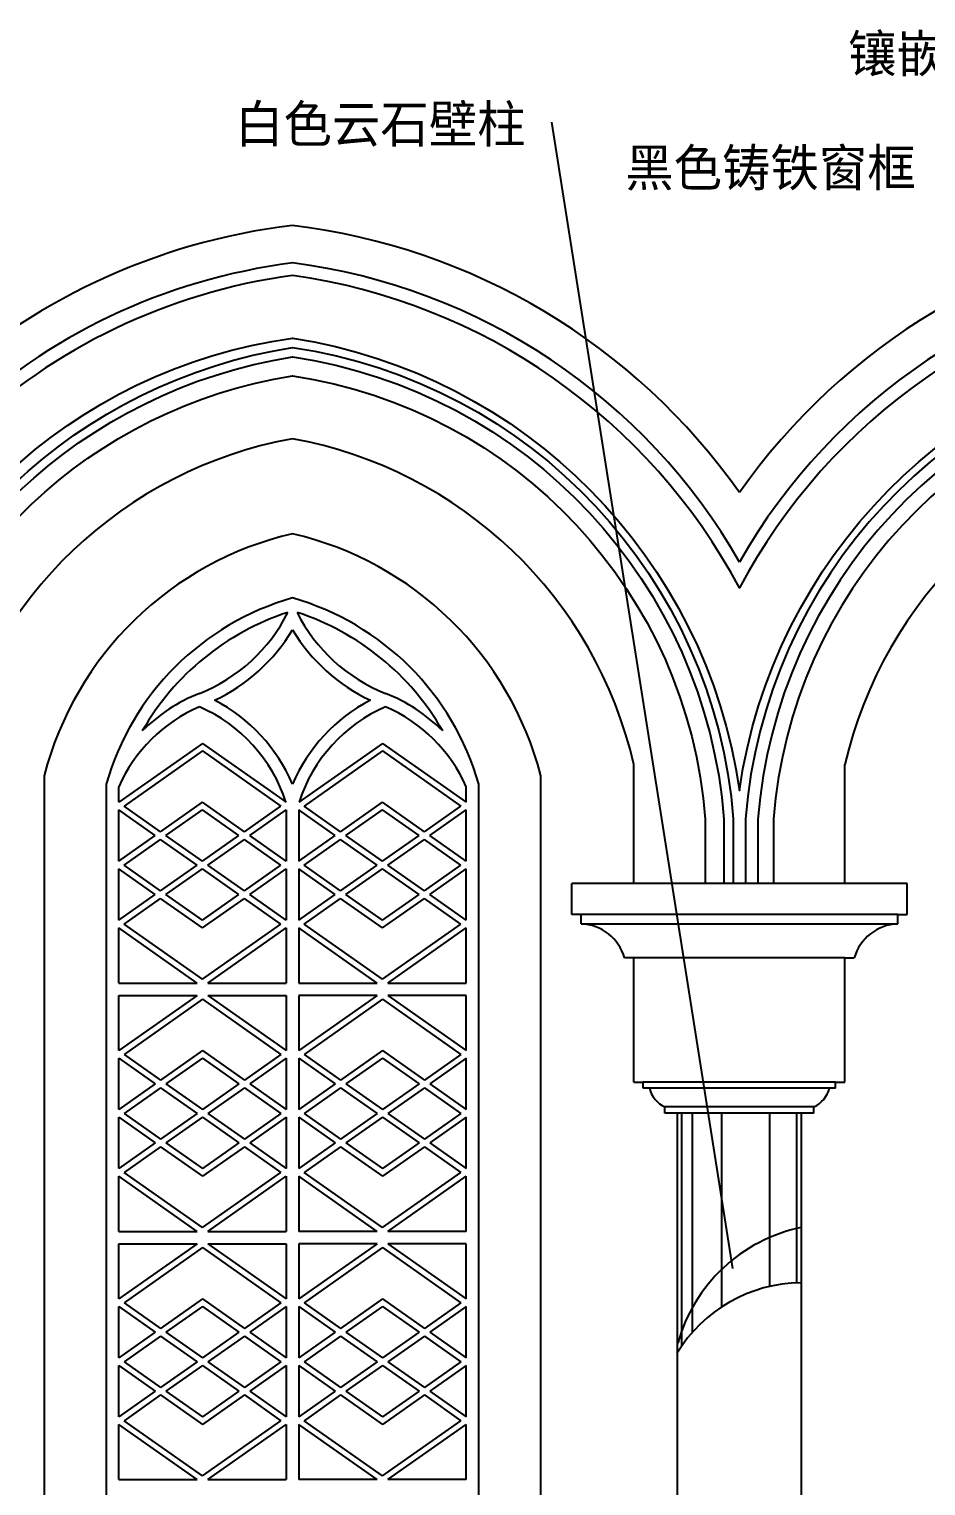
# Model space of a CAD drawing. Header units: metres. Extents: x 0 to 5410, y 0 to 6910.
# Drawn here: x 1211 to 2656, y 4549 to 6896 of the extents above; entities that cross this region are included whole.
import ezdxf

# ---------------------------------------------------------------- set-up
doc = ezdxf.new("R2010")
doc.units = ezdxf.units.M
for name, color, linetype in [('3', 3, 'Continuous'), ('4', 4, 'Continuous'), ('7', 7, 'Continuous'), ('DIM', 3, 'Continuous'), ('TEXT', 3, 'Continuous')]:
    doc.layers.add(name, color=color, linetype=linetype)
doc.dimstyles.get("Standard").update_dxf_attribs({"dimtxt": 2.5, "dimasz": 2.5, "dimexe": 1.25, "dimexo": 0.625, "dimtad": 1, "dimcen": 2.5, "dimazin": 3, "dimtfac": 1, "dimtmove": 0, "dimatfit": 3})

msp = doc.modelspace()

# ---------------------------------------------------------------- linework, layer by layer
at = {"layer": '3'}
for p, q in [((1490.52, 5745.33), (1355.52, 5650.33)), ((1490.52, 5733.1), (1364.21, 5644.21)), ((1490.52, 5745.33), (1625.52, 5650.33)), ((1490.52, 5733.1), (1616.84, 5644.21)), ((1780.52, 5745.33), (1645.52, 5650.33)), ((1780.52, 5733.1), (1654.21, 5644.21)), ((1780.52, 5745.33), (1915.52, 5650.33)), ((1780.52, 5733.1), (1906.84, 5644.21)), ((1355.52, 5650.33), (1355.52, 5675.35)), ((1915.52, 5650.33), (1915.52, 5675.35)), ((1414.34, 5596.71), (1355.52, 5638.1)), ((1355.52, 5555.33), (1355.52, 5638.1)), ((1423.02, 5602.83), (1364.21, 5644.21)), ((1423.02, 5602.83), (1490.52, 5650.33)), ((1431.71, 5596.71), (1490.52, 5638.1)), ((1558.02, 5602.83), (1490.52, 5650.33)), ((1549.34, 5596.71), (1490.52, 5638.1)), ((1558.02, 5602.83), (1616.84, 5644.21)), ((1566.71, 5596.71), (1625.52, 5638.1)), ((1625.52, 5638.1), (1625.52, 5555.33)), ((1704.34, 5596.71), (1645.52, 5638.1)), ((1645.52, 5638.1), (1645.52, 5555.33)), ((1713.02, 5602.83), (1654.21, 5644.21)), ((1713.02, 5602.83), (1780.52, 5650.33)), ((1721.71, 5596.71), (1780.52, 5638.1)), ((1848.02, 5602.83), (1780.52, 5650.33)), ((1839.34, 5596.71), (1780.52, 5638.1)), ((1848.02, 5602.83), (1906.84, 5644.21)), ((1856.71, 5596.71), (1915.52, 5638.1)), ((1915.52, 5555.33), (1915.52, 5638.1)), ((1355.52, 5555.33), (1414.34, 5596.71)), ((1364.21, 5549.21), (1423.02, 5590.6)), ((1481.84, 5549.21), (1423.02, 5590.6)), ((1490.52, 5555.33), (1431.71, 5596.71)), ((1490.52, 5555.33), (1549.34, 5596.71)), ((1499.21, 5549.21), (1558.02, 5590.6)), ((1616.84, 5549.21), (1558.02, 5590.6)), ((1625.52, 5555.33), (1566.71, 5596.71)), ((1645.52, 5555.33), (1704.34, 5596.71)), ((1654.21, 5549.21), (1713.02, 5590.6)), ((1771.84, 5549.21), (1713.02, 5590.6)), ((1780.52, 5555.33), (1721.71, 5596.71)), ((1780.52, 5555.33), (1839.34, 5596.71)), ((1789.21, 5549.21), (1848.02, 5590.6)), ((1906.84, 5549.21), (1848.02, 5590.6)), ((1915.52, 5555.33), (1856.71, 5596.71)), ((1355.52, 5460.33), (1355.52, 5543.1)), ((1414.34, 5501.71), (1355.52, 5543.1)), ((1423.02, 5507.83), (1364.21, 5549.21)), ((1423.02, 5507.83), (1481.84, 5549.21)), ((1431.71, 5501.71), (1490.52, 5543.1)), ((1549.34, 5501.71), (1490.52, 5543.1)), ((1558.02, 5507.83), (1499.21, 5549.21)), ((1558.02, 5507.83), (1616.84, 5549.21)), ((1566.71, 5501.71), (1625.52, 5543.1)), ((1625.52, 5543.1), (1625.52, 5460.33)), ((1704.34, 5501.71), (1645.52, 5543.1)), ((1645.52, 5543.1), (1645.52, 5460.33)), ((1713.02, 5507.83), (1654.21, 5549.21)), ((1713.02, 5507.83), (1771.84, 5549.21)), ((1721.71, 5501.71), (1780.52, 5543.1)), ((1839.34, 5501.71), (1780.52, 5543.1)), ((1848.02, 5507.83), (1789.21, 5549.21)), ((1848.02, 5507.83), (1906.84, 5549.21)), ((1856.71, 5501.71), (1915.52, 5543.1)), ((1915.52, 5460.33), (1915.52, 5543.1)), ((1355.52, 5460.33), (1414.34, 5501.71)), ((1364.21, 5454.21), (1423.02, 5495.6)), ((1490.52, 5448.1), (1423.02, 5495.6)), ((1490.52, 5460.33), (1431.71, 5501.71)), ((1490.52, 5460.33), (1549.34, 5501.71)), ((1490.52, 5448.1), (1558.02, 5495.6)), ((1616.84, 5454.21), (1558.02, 5495.6)), ((1625.52, 5460.33), (1566.71, 5501.71)), ((1645.52, 5460.33), (1704.34, 5501.71)), ((1654.21, 5454.21), (1713.02, 5495.6)), ((1780.52, 5448.1), (1713.02, 5495.6)), ((1780.52, 5460.33), (1721.71, 5501.71)), ((1780.52, 5460.33), (1839.34, 5501.71)), ((1780.52, 5448.1), (1848.02, 5495.6)), ((1906.84, 5454.21), (1848.02, 5495.6)), ((1915.52, 5460.33), (1856.71, 5501.71)), ((2610.52, 5469.62), (2100.52, 5469.62)), ((1481.84, 5359.21), (1355.52, 5448.1)), ((1355.52, 5359.21), (1355.52, 5448.1)), ((1490.52, 5365.33), (1364.21, 5454.21)), ((1490.52, 5365.33), (1616.84, 5454.21)), ((1499.21, 5359.21), (1625.52, 5448.1)), ((1625.52, 5448.1), (1625.52, 5359.21)), ((1771.84, 5359.21), (1645.52, 5448.1)), ((1645.52, 5448.1), (1645.52, 5359.21)), ((1780.52, 5365.33), (1654.21, 5454.21)), ((1780.52, 5365.33), (1906.84, 5454.21)), ((1789.21, 5359.21), (1915.52, 5448.1)), ((1915.52, 5359.21), (1915.52, 5448.1)), ((2525.52, 5399.62), (2185.52, 5399.62)), ((1355.52, 5359.21), (1481.84, 5359.21)), ((1499.21, 5359.21), (1625.52, 5359.21)), ((1645.52, 5359.21), (1771.84, 5359.21)), ((1789.21, 5359.21), (1915.52, 5359.21)), ((1355.52, 5339.21), (1481.84, 5339.21)), ((1481.84, 5339.21), (1355.52, 5250.33)), ((1355.52, 5250.33), (1355.52, 5339.21)), ((1490.52, 5333.1), (1364.21, 5244.21)), ((1490.52, 5333.1), (1616.84, 5244.21)), ((1499.21, 5339.21), (1625.52, 5250.33)), ((1499.21, 5339.21), (1625.52, 5339.21)), ((1625.52, 5339.21), (1625.52, 5250.33)), ((1771.84, 5339.21), (1645.52, 5250.33)), ((1771.84, 5339.21), (1645.52, 5339.21)), ((1645.52, 5339.21), (1645.52, 5250.33)), ((1780.52, 5333.1), (1654.21, 5244.21)), ((1780.52, 5333.1), (1906.84, 5244.21)), ((1789.21, 5339.21), (1915.52, 5250.33)), ((1915.52, 5339.21), (1789.21, 5339.21)), ((1915.52, 5250.33), (1915.52, 5339.21)), ((1355.52, 5238.1), (1414.34, 5196.71)), ((1355.52, 5155.33), (1355.52, 5238.1)), ((1364.21, 5244.21), (1423.02, 5202.83)), ((1490.52, 5250.33), (1423.02, 5202.83)), ((1490.52, 5238.1), (1431.71, 5196.71)), ((1490.52, 5250.33), (1558.02, 5202.83)), ((1490.52, 5238.1), (1549.34, 5196.71)), ((1616.84, 5244.21), (1558.02, 5202.83)), ((1625.52, 5238.1), (1566.71, 5196.71)), ((1625.52, 5238.1), (1625.52, 5155.33)), ((1645.52, 5238.1), (1704.34, 5196.71)), ((1645.52, 5238.1), (1645.52, 5155.33)), ((1654.21, 5244.21), (1713.02, 5202.83)), ((1780.52, 5250.33), (1713.02, 5202.83)), ((1780.52, 5238.1), (1721.71, 5196.71)), ((1780.52, 5250.33), (1848.02, 5202.83)), ((1780.52, 5238.1), (1839.34, 5196.71)), ((1906.84, 5244.21), (1848.02, 5202.83)), ((1915.52, 5238.1), (1856.71, 5196.71)), ((1915.52, 5155.33), (1915.52, 5238.1)), ((1414.34, 5196.71), (1355.52, 5155.33)), ((1423.02, 5190.6), (1364.21, 5149.21)), ((1423.02, 5190.6), (1481.84, 5149.21)), ((1431.71, 5196.71), (1490.52, 5155.33)), ((1549.34, 5196.71), (1490.52, 5155.33)), ((1558.02, 5190.6), (1499.21, 5149.21)), ((1558.02, 5190.6), (1616.84, 5149.21)), ((1566.71, 5196.71), (1625.52, 5155.33)), ((1704.34, 5196.71), (1645.52, 5155.33)), ((1713.02, 5190.6), (1654.21, 5149.21)), ((1713.02, 5190.6), (1771.84, 5149.21)), ((1721.71, 5196.71), (1780.52, 5155.33)), ((1839.34, 5196.71), (1780.52, 5155.33)), ((1848.02, 5190.6), (1789.21, 5149.21)), ((1848.02, 5190.6), (1906.84, 5149.21)), ((1856.71, 5196.71), (1915.52, 5155.33)), ((2500.52, 5189.62), (2210.52, 5189.62)), ((1355.52, 5060.33), (1355.52, 5143.1)), ((1355.52, 5143.1), (1414.34, 5101.71)), ((1364.21, 5149.21), (1423.02, 5107.83)), ((1481.84, 5149.21), (1423.02, 5107.83)), ((1490.52, 5143.1), (1431.71, 5101.71)), ((1490.52, 5143.1), (1549.34, 5101.71)), ((1499.21, 5149.21), (1558.02, 5107.83)), ((1616.84, 5149.21), (1558.02, 5107.83)), ((1625.52, 5143.1), (1566.71, 5101.71)), ((1625.52, 5143.1), (1625.52, 5060.33)), ((1645.52, 5143.1), (1645.52, 5060.33)), ((1645.52, 5143.1), (1704.34, 5101.71)), ((1654.21, 5149.21), (1713.02, 5107.83)), ((1771.84, 5149.21), (1713.02, 5107.83)), ((1780.52, 5143.1), (1721.71, 5101.71)), ((1780.52, 5143.1), (1839.34, 5101.71)), ((1789.21, 5149.21), (1848.02, 5107.83)), ((1906.84, 5149.21), (1848.02, 5107.83)), ((1915.52, 5143.1), (1856.71, 5101.71)), ((1915.52, 5060.33), (1915.52, 5143.1)), ((2475.52, 5159.62), (2235.52, 5159.62)), ((1414.34, 5101.71), (1355.52, 5060.33)), ((1423.02, 5095.6), (1364.21, 5054.21)), ((1423.02, 5095.6), (1490.52, 5048.1)), ((1431.71, 5101.71), (1490.52, 5060.33)), ((1549.34, 5101.71), (1490.52, 5060.33)), ((1558.02, 5095.6), (1490.52, 5048.1)), ((1558.02, 5095.6), (1616.84, 5054.21)), ((1566.71, 5101.71), (1625.52, 5060.33)), ((1704.34, 5101.71), (1645.52, 5060.33)), ((1713.02, 5095.6), (1654.21, 5054.21)), ((1713.02, 5095.6), (1780.52, 5048.1)), ((1721.71, 5101.71), (1780.52, 5060.33)), ((1839.34, 5101.71), (1780.52, 5060.33)), ((1848.02, 5095.6), (1780.52, 5048.1)), ((1848.02, 5095.6), (1906.84, 5054.21)), ((1856.71, 5101.71), (1915.52, 5060.33)), ((1481.84, 4959.21), (1355.52, 5048.1)), ((1355.52, 4959.21), (1355.52, 5048.1)), ((1490.52, 4965.33), (1364.21, 5054.21)), ((1490.52, 4965.33), (1616.84, 5054.21)), ((1499.21, 4959.21), (1625.52, 5048.1)), ((1625.52, 5048.1), (1625.52, 4959.21)), ((1771.84, 4959.21), (1645.52, 5048.1)), ((1645.52, 5048.1), (1645.52, 4959.21)), ((1780.52, 4965.33), (1654.21, 5054.21)), ((1780.52, 4965.33), (1906.84, 5054.21)), ((1789.21, 4959.21), (1915.52, 5048.1)), ((1915.52, 4959.21), (1915.52, 5048.1)), ((1355.52, 4959.21), (1481.84, 4959.21)), ((1499.21, 4959.21), (1625.52, 4959.21)), ((1771.84, 4959.21), (1645.52, 4959.21)), ((1915.52, 4959.21), (1789.21, 4959.21)), ((1355.52, 4939.21), (1481.84, 4939.21)), ((1481.84, 4939.21), (1355.52, 4850.33)), ((1355.52, 4850.33), (1355.52, 4939.21)), ((1490.52, 4933.1), (1364.21, 4844.21)), ((1490.52, 4933.1), (1616.84, 4844.21)), ((1499.21, 4939.21), (1625.52, 4939.21)), ((1499.21, 4939.21), (1625.52, 4850.33)), ((1625.52, 4939.21), (1625.52, 4850.33)), ((1771.84, 4939.21), (1645.52, 4939.21)), ((1771.84, 4939.21), (1645.52, 4850.33)), ((1645.52, 4939.21), (1645.52, 4850.33)), ((1780.52, 4933.1), (1654.21, 4844.21)), ((1780.52, 4933.1), (1906.84, 4844.21)), ((1915.52, 4939.21), (1789.21, 4939.21)), ((1789.21, 4939.21), (1915.52, 4850.33)), ((1915.52, 4850.33), (1915.52, 4939.21)), ((1355.52, 4838.1), (1414.34, 4796.71)), ((1355.52, 4755.33), (1355.52, 4838.1)), ((1364.21, 4844.21), (1423.02, 4802.83)), ((1490.52, 4850.33), (1423.02, 4802.83)), ((1490.52, 4838.1), (1431.71, 4796.71)), ((1490.52, 4850.33), (1558.02, 4802.83)), ((1490.52, 4838.1), (1549.34, 4796.71)), ((1616.84, 4844.21), (1558.02, 4802.83)), ((1625.52, 4838.1), (1566.71, 4796.71)), ((1625.52, 4838.1), (1625.52, 4755.33)), ((1645.52, 4838.1), (1704.34, 4796.71)), ((1645.52, 4838.1), (1645.52, 4755.33)), ((1654.21, 4844.21), (1713.02, 4802.83)), ((1780.52, 4850.33), (1713.02, 4802.83)), ((1780.52, 4838.1), (1721.71, 4796.71)), ((1780.52, 4850.33), (1848.02, 4802.83)), ((1780.52, 4838.1), (1839.34, 4796.71)), ((1906.84, 4844.21), (1848.02, 4802.83)), ((1915.52, 4838.1), (1856.71, 4796.71)), ((1915.52, 4755.33), (1915.52, 4838.1)), ((1414.34, 4796.71), (1355.52, 4755.33)), ((1423.02, 4790.6), (1364.21, 4749.21)), ((1423.02, 4790.6), (1481.84, 4749.21)), ((1431.71, 4796.71), (1490.52, 4755.33)), ((1549.34, 4796.71), (1490.52, 4755.33)), ((1558.02, 4790.6), (1499.21, 4749.21)), ((1558.02, 4790.6), (1616.84, 4749.21)), ((1566.71, 4796.71), (1625.52, 4755.33)), ((1704.34, 4796.71), (1645.52, 4755.33)), ((1713.02, 4790.6), (1654.21, 4749.21)), ((1713.02, 4790.6), (1771.84, 4749.21)), ((1721.71, 4796.71), (1780.52, 4755.33)), ((1839.34, 4796.71), (1780.52, 4755.33)), ((1848.02, 4790.6), (1789.21, 4749.21)), ((1848.02, 4790.6), (1906.84, 4749.21)), ((1856.71, 4796.71), (1915.52, 4755.33)), ((1355.52, 4743.1), (1414.34, 4701.71)), ((1355.52, 4660.33), (1355.52, 4743.1)), ((1364.21, 4749.21), (1423.02, 4707.83)), ((1481.84, 4749.21), (1423.02, 4707.83)), ((1490.52, 4743.1), (1431.71, 4701.71)), ((1490.52, 4743.1), (1549.34, 4701.71)), ((1499.21, 4749.21), (1558.02, 4707.83)), ((1616.84, 4749.21), (1558.02, 4707.83)), ((1625.52, 4743.1), (1566.71, 4701.71)), ((1625.52, 4743.1), (1625.52, 4660.33)), ((1645.52, 4743.1), (1704.34, 4701.71)), ((1645.52, 4743.1), (1645.52, 4660.33)), ((1654.21, 4749.21), (1713.02, 4707.83)), ((1771.84, 4749.21), (1713.02, 4707.83)), ((1780.52, 4743.1), (1721.71, 4701.71)), ((1780.52, 4743.1), (1839.34, 4701.71)), ((1789.21, 4749.21), (1848.02, 4707.83)), ((1906.84, 4749.21), (1848.02, 4707.83)), ((1915.52, 4743.1), (1856.71, 4701.71)), ((1915.52, 4660.33), (1915.52, 4743.1)), ((1414.34, 4701.71), (1355.52, 4660.33)), ((1423.02, 4695.6), (1364.21, 4654.21)), ((1423.02, 4695.6), (1490.52, 4648.1)), ((1431.71, 4701.71), (1490.52, 4660.33)), ((1549.34, 4701.71), (1490.52, 4660.33)), ((1558.02, 4695.6), (1490.52, 4648.1)), ((1558.02, 4695.6), (1616.84, 4654.21)), ((1566.71, 4701.71), (1625.52, 4660.33)), ((1704.34, 4701.71), (1645.52, 4660.33)), ((1713.02, 4695.6), (1654.21, 4654.21)), ((1713.02, 4695.6), (1780.52, 4648.1)), ((1721.71, 4701.71), (1780.52, 4660.33)), ((1839.34, 4701.71), (1780.52, 4660.33)), ((1848.02, 4695.6), (1780.52, 4648.1)), ((1848.02, 4695.6), (1906.84, 4654.21)), ((1856.71, 4701.71), (1915.52, 4660.33)), ((1481.84, 4559.21), (1355.52, 4648.1)), ((1355.52, 4559.21), (1355.52, 4648.1)), ((1490.52, 4565.33), (1364.21, 4654.21)), ((1490.52, 4565.33), (1616.84, 4654.21)), ((1499.21, 4559.21), (1625.52, 4648.1)), ((1625.52, 4648.1), (1625.52, 4559.21)), ((1771.84, 4559.21), (1645.52, 4648.1)), ((1645.52, 4648.1), (1645.52, 4559.21)), ((1780.52, 4565.33), (1654.21, 4654.21)), ((1780.52, 4565.33), (1906.84, 4654.21)), ((1789.21, 4559.21), (1915.52, 4648.1)), ((1915.52, 4559.21), (1915.52, 4648.1)), ((1355.52, 4559.21), (1481.84, 4559.21)), ((1499.21, 4559.21), (1625.52, 4559.21)), ((1771.84, 4559.21), (1645.52, 4559.21)), ((1915.52, 4559.21), (1789.21, 4559.21))]:
    msp.add_line(p, q, dxfattribs=at)
for points in [[(940.52, 5519.62), (940.52, 5726.72, -0.31), (1635.49, 6382.93, -0.35), (2345.65, 5623.79), (2345.65, 5519.62)], [(3770.52, 5519.62), (3770.52, 5726.72, 0.31), (3075.56, 6382.93, 0.35), (2365.4, 5623.79), (2365.4, 5519.62)], [(955.52, 5519.62), (955.52, 5725.17, -0.31), (1635.52, 6367.76, -0.35), (2330.65, 5623.21), (2330.65, 5519.62)], [(3750.52, 5519.62), (3750.52, 5724.65, 0.31), (3075.51, 6362.71, 0.35), (2385.4, 5623.01), (2385.4, 5519.62)]]:
    msp.add_lwpolyline(points, format="xyb", dxfattribs=at)
for centre, radius, start, end in [((1758.53, 5556.5), 970.53, 97.28, 169.1), ((1512.52, 5556.5), 970.53, 29.7, 82.72), ((3198.53, 5556.5), 970.53, 97.28, 150.3), ((1758.53, 5556.5), 420.53, 108.05, 150.22), ((1385.39, 6078.52), 271.85, 291.61, 333.29), ((1885.66, 6078.52), 271.85, 206.71, 248.39), ((1512.52, 5556.5), 420.53, 29.78, 71.95), ((1385.39, 6078.52), 291.85, 295.29, 328.99), ((1885.66, 6078.52), 291.85, 211.01, 244.71), ((1585.66, 5573.05), 271.85, 111.61, 134.96), ((1685.39, 5573.05), 271.85, 45.04, 68.39), ((1585.66, 5573.05), 251.85, 113.43, 156.03), ((1385.39, 5573.05), 251.85, 17.96, 66.57), ((1385.39, 5573.05), 271.85, 23.06, 62.71), ((1885.66, 5573.05), 271.85, 117.29, 156.94), ((1885.66, 5573.05), 251.85, 113.43, 162.04), ((1685.39, 5573.05), 251.85, 23.97, 66.57)]:
    msp.add_arc(centre, radius, start, end, dxfattribs=at)
at = {"layer": '4'}
for p, q in [((2185.52, 5519.62), (2185.52, 5711.07)), ((2185.52, 5519.62), (2185.52, 5711.07)), ((2525.52, 5519.62), (2525.52, 5711.07)), ((2625.52, 5519.62), (2085.52, 5519.62)), ((2085.52, 5469.62), (2085.52, 5519.62)), ((2625.52, 5469.62), (2625.52, 5519.62)), ((2100.52, 5469.62), (2085.52, 5469.62)), ((2100.52, 5454.62), (2100.52, 5469.62)), ((2610.52, 5469.62), (2625.52, 5469.62)), ((2610.52, 5454.62), (2610.52, 5469.62)), ((2185.52, 5399.62), (2170.52, 5399.62)), ((2185.52, 5199.62), (2185.52, 5399.62)), ((2525.52, 5399.62), (2540.52, 5399.62)), ((2525.52, 5199.62), (2525.52, 5399.62)), ((2185.52, 5199.62), (2200.52, 5199.62)), ((2200.52, 5189.62), (2200.52, 5199.62)), ((2210.52, 5189.62), (2200.52, 5189.62)), ((2510.52, 5189.62), (2500.52, 5189.62)), ((2510.52, 5199.62), (2525.52, 5199.62)), ((2510.52, 5189.62), (2510.52, 5199.62)), ((2510.52, 5189.62), (2510.52, 5199.62)), ((2235.52, 5149.62), (2235.52, 5159.62)), ((2255.52, 5149.62), (2235.52, 5149.62)), ((2255.52, 3269.21), (2255.52, 5149.62)), ((2455.52, 3269.21), (2455.52, 5149.62)), ((2475.52, 5149.62), (2455.52, 5149.62)), ((2475.52, 5149.62), (2475.52, 5159.62)), ((2475.52, 5149.62), (2475.52, 5159.62))]:
    msp.add_line(p, q, dxfattribs=at)
for points in [[(3885.52, 5519.62), (3885.52, 5738.17, 0.32), (3075.52, 6499.04, 0.24), (2355.52, 5995.65, 0.24), (1635.52, 6499.04, 0.32), (825.52, 5738.17), (825.52, 5519.62)], [(925.52, 5519.62), (925.52, 5728.26, -0.32), (1635.52, 6398.09, -0.33), (2355.52, 5669.37, -0.33), (3075.52, 6398.09, -0.32), (3785.52, 5728.26), (3785.52, 5519.62)]]:
    msp.add_lwpolyline(points, format="xyb", dxfattribs=at)
msp.add_lwpolyline([(1235.52, 3239.21), (2035.52, 3239.21), (2035.52, 5693.02, 0.28), (1635.52, 6082.85, 0.28), (1235.52, 5693.02)], format="xyb", close=True, dxfattribs=at)
for centre, radius, start, end in [((1758.53, 5556.5), 1030.53, 96.86, 169.42), ((1512.52, 5556.5), 1030.53, 35.11, 83.14), ((3198.53, 5556.5), 1030.53, 96.86, 144.89), ((1758.53, 5556.5), 690.53, 100.26, 167.07), ((1512.52, 5556.5), 690.53, 12.93, 79.74), ((3198.53, 5556.5), 690.53, 100.26, 167.07), ((2097.8, 5379.11), 75.56, 15.75, 87.94), ((2613.24, 5379.11), 75.56, 92.06, 164.25), ((2254.79, 5201.09), 45.73, 194.53, 245.08), ((2456.26, 5201.09), 45.73, 294.92, 345.47)]:
    msp.add_arc(centre, radius, start, end, dxfattribs=at)
at = {"layer": '7'}
for p, q in [((2510.52, 5199.62), (2200.52, 5199.62)), ((2455.52, 5149.62), (2255.52, 5149.62))]:
    msp.add_line(p, q, dxfattribs=at)
for points in [[(985.52, 5519.62), (985.52, 5722.02, -0.31), (1635.52, 6337.41, -0.35), (2300.56, 5623.21), (2300.56, 5519.62)], [(3725.52, 5519.62), (3725.52, 5722.02, 0.31), (3075.52, 6337.41, 0.35), (2410.49, 5623.21), (2410.49, 5519.62)]]:
    msp.add_lwpolyline(points, format="xyb", dxfattribs=at)
msp.add_lwpolyline([(1935.52, 3339.21), (1935.52, 5679.51, 0.26), (1635.52, 5979.51, 0.26), (1335.52, 5679.51), (1335.52, 3339.21)], format="xyb", close=True, dxfattribs=at)
at = {"layer": 'DIM'}
for p, q in [((2100.52, 5454.62), (2610.52, 5454.62)), ((2262.25, 5149.62), (2262.25, 4774.2)), ((2279.67, 5149.62), (2279.67, 4796.51)), ((2326.51, 5149.62), (2326.51, 4837.23)), ((2403.84, 5149.62), (2403.84, 4870.34)), ((2447.4, 5149.62), (2447.4, 4876.13))]:
    msp.add_line(p, q, dxfattribs=at)
for centre, radius, start, end in [((2507.92, 4710.03), 260.83, 101.87, 164.65), ((2456.53, 4640.42), 235.88, 90.55, 148.8)]:
    msp.add_arc(centre, radius, start, end, dxfattribs=at)

# ---------------------------------------------------------------- texts
at = {"layer": 'TEXT'}
for s, p in [('镶嵌玻璃', (2530.59, 6826.39)), ('白色云石壁柱', (1543.09, 6713.1)), ('黑色铸铁窗框', (2171.51, 6642.65))]:
    msp.add_text(s, height=60, dxfattribs=at).set_placement(p)

# ---------------------------------------------------------------- leaders
at = {"layer": 'DIM'}
msp.add_leader([(2344.8, 4899.33), (2053.38, 6745.78)], dimstyle='Standard', dxfattribs=at)

doc.saveas('drawing.dxf')
